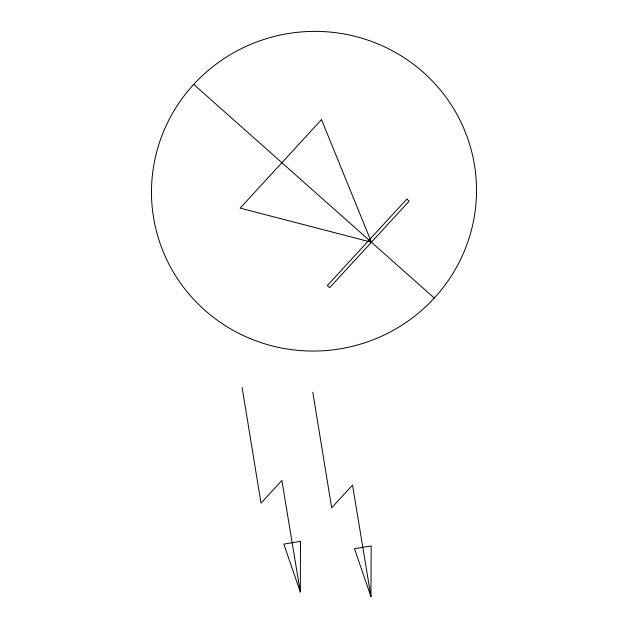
<?xml version="1.0" encoding="UTF-8"?>
<svg xmlns="http://www.w3.org/2000/svg" width="628" height="628" viewBox="0 0 628 628"><rect width="100%" height="100%" fill="white"/><g stroke="black" fill="none" stroke-linecap="round" stroke-linejoin="round"><path stroke-width="0.94" d="M300.294 591.969L300.514 541.328L283.801 544.084L300.294 591.969L281.878 480.467L261.005 503.177L242.141 387.523M370.952 596.6L371.172 545.96L354.459 548.715L370.952 596.6L352.536 485.099L331.663 507.809L312.799 392.155M193.714 84.388L434.286 298.049M321.505 119.61L240.147 208.119L371.431 242.227L321.505 119.61M406.795 199.107L327.337 285.552L329.684 287.64L409.142 201.196L406.795 199.107M250.054 338.523A162.597 159.771 -9.3 0 0 475.372 171.318A162.597 159.771 -9.3 0 0 216.574 63.821A162.597 159.771 -9.3 0 0 250.054 338.523"/></g></svg>
